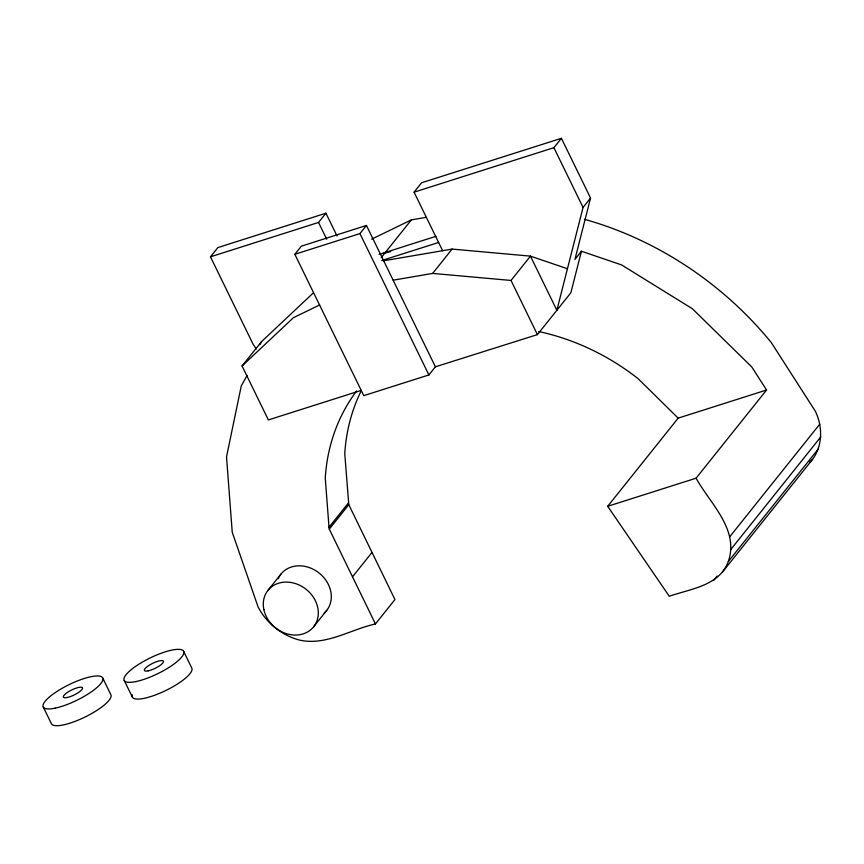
<?xml version="1.0" encoding="UTF-8"?>
<svg xmlns="http://www.w3.org/2000/svg" width="864" height="864" viewBox="0 0 864 864"><rect width="100%" height="100%" fill="white"/><g stroke="black" fill="none" stroke-linecap="round" stroke-linejoin="round"><path stroke-width="1.3" d="M766.573 390.01L678.175 418.133L607.694 506.304L669.265 596.257C690.433 588.816 719.377 585.943 728.309 561.535C739.465 529.459 710.1 503.615 696.092 478.192L766.573 390.01L751.799 366.984L692.345 308.718L621.616 264.935L581.44 251.23L574.938 259.362L590.555 198.05L561.406 138.305L421.567 182.779L414.072 192.164L442.627 250.711L452.088 249.091L530.453 256.133L567.443 268.747M722.488 572.044L812.473 459.464C822.809 445.554 822.679 426.632 815.432 411.372L771.304 342.587A319.561 269.33 38.6 0 0 584.442 219.294M590.555 198.05L583.06 207.436L556.859 310.284L530.453 256.133L511.013 280.454L432.648 273.413L393.142 280.184M581.44 251.23L570.856 292.777L537.419 334.606L435.391 366.811L428.9 374.944L363.776 395.647L294.84 254.286L301.342 246.164L366.455 225.461L435.391 366.811M259.87 344.693L261.608 341.55L312.973 293.242M247.061 375.473L241.272 385.916L226.519 456.883L232.243 532.246L258.055 606.863C266.684 623.592 282.506 636.034 300.823 640.397C326.894 645.386 350.795 629.424 375.451 623.948L394.956 599.551L348.786 504.706L344.768 453.665A214.542 180.814 38.6 0 1 360.925 391.392M256.327 348.98L253.109 344.25L210.47 256.824L217.868 247.579L325.933 213.203L337.036 235.958M210.47 256.824L318.546 222.448L325.933 213.203M361.357 390.355L268.369 419.936L242.06 366.001L261.608 341.55M381.229 257.602L411.372 219.877L425.952 217.382M432.648 273.413L452.088 249.091M414.072 192.164L553.91 147.679L561.406 138.305M267.808 590.555L280.811 574.29M375.451 623.948L329.281 529.103L329 527.256L348.505 502.859M329.281 529.103L348.786 504.706M352.512 576.817L372.006 552.42M313.783 626.594L326.786 610.33M729.842 536.652L819.828 424.073M730.814 549.461L820.8 436.892M728.309 561.535L818.294 448.956M713.75 580.262L717.109 576.05M294.84 254.286L359.942 233.593L366.455 225.461M242.06 366.001L293.425 317.693L319.68 304.949M809.557 462.197L812.473 459.464M371.65 239.177L411.372 219.877M382.957 253.584L390.658 251.51M379.145 254.394L435.985 236.315M607.694 506.304L696.092 478.192M381.704 260.55L438.62 242.482M383.195 260.852L442.627 250.711M678.175 418.133L637.999 378.583A214.542 180.814 38.6 0 0 538.715 331.528M553.91 147.679L583.06 207.436M511.013 280.454L537.419 334.606M359.942 233.593L428.9 374.944M183.568 651.218L191.754 667.991A33.08 8.726 -26 0 1 162.464 692.064A33.08 8.726 -26 0 1 132.322 694.764M124.232 680.465L132.419 697.226M102.632 677.83L110.808 694.602A33.08 8.726 -26 0 1 85.439 716.839A33.08 8.726 -26 0 1 51.484 723.848L43.297 707.076M318.546 222.448L326.7 239.242M329 527.256L325.264 478.062A214.542 180.814 38.6 0 1 356.573 391.025M278.165 578.729A29.214 24.613 38.6 0 1 318.298 572.411A29.214 24.613 38.6 0 1 324.13 613.159M263.855 609.574A29.214 24.613 38.6 0 0 309.085 631.012A29.214 24.613 38.6 0 0 299.441 585.144A29.214 24.613 38.6 0 0 263.855 609.574M148.165 670.864A10.573 2.786 -26 0 0 163.426 661.954A10.573 2.786 -26 0 0 150.12 664.697A10.573 2.786 -26 0 0 148.165 670.864M67.23 697.486A10.573 2.786 -26 0 0 82.49 688.565A10.573 2.786 -26 0 0 69.185 691.308A10.573 2.786 -26 0 0 67.23 697.486M135.961 681.566A33.08 8.726 -26 0 0 183.676 653.692A33.08 8.726 -26 0 0 142.074 662.267A33.08 8.726 -26 0 0 135.961 681.566M55.026 708.178A33.08 8.726 -26 0 0 102.73 680.303A33.08 8.726 -26 0 0 61.139 688.878A33.08 8.726 -26 0 0 55.026 708.178"/></g></svg>
